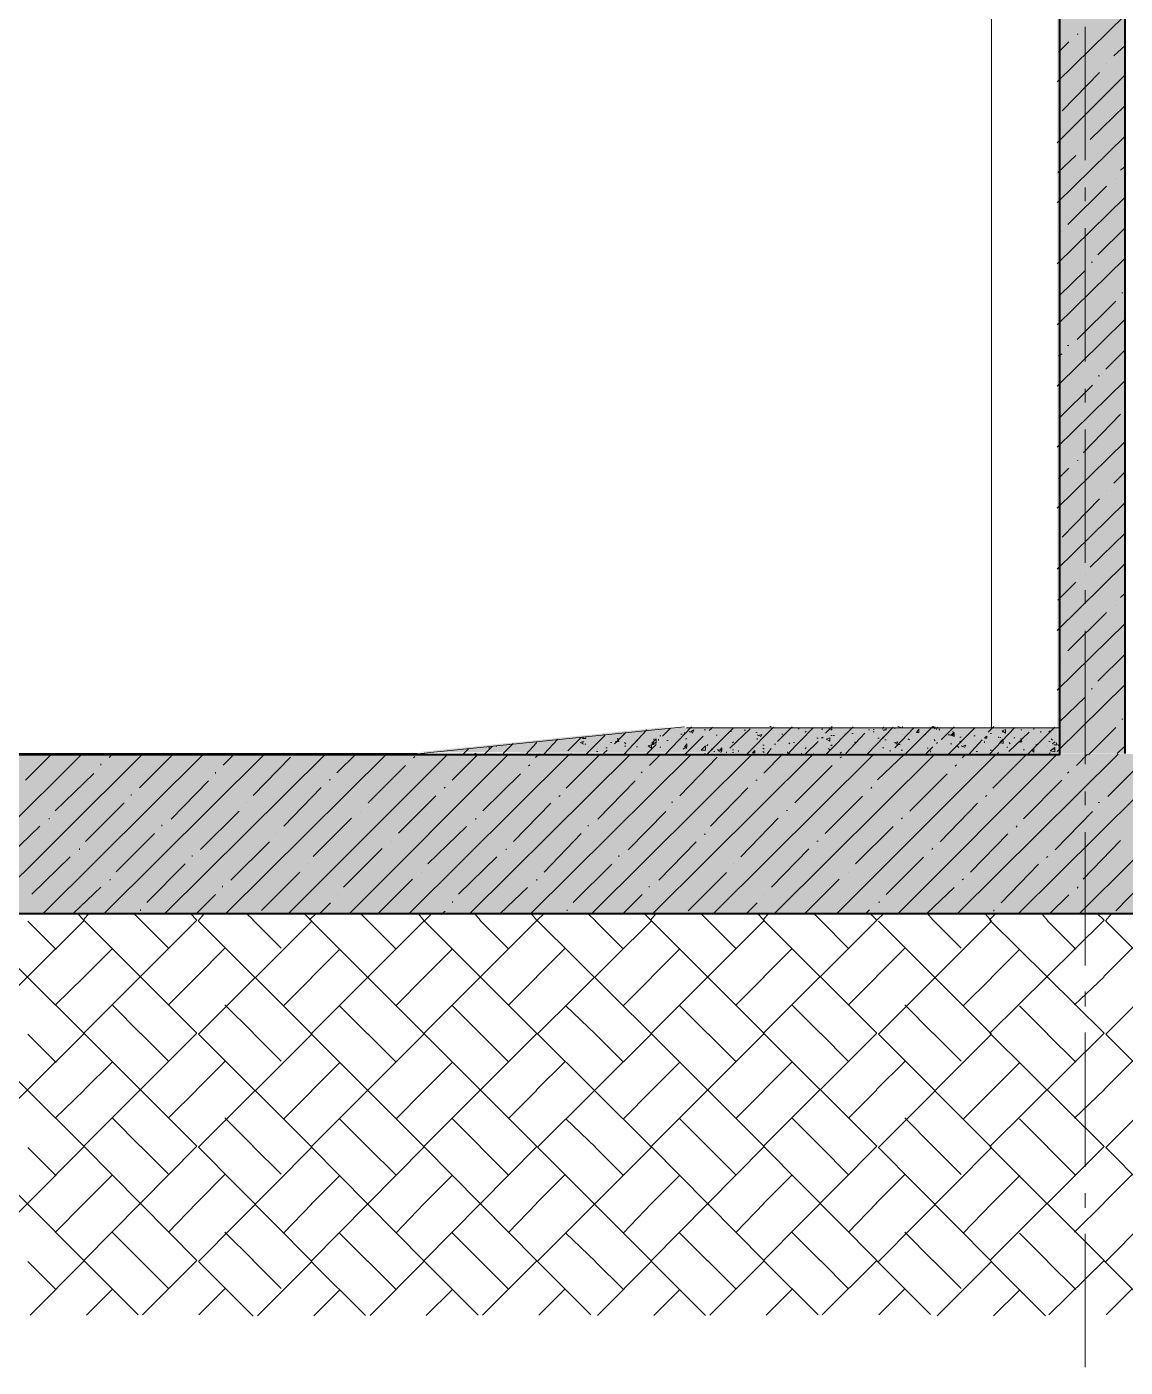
# Model space of a CAD drawing. Header units: millimetres. Extents: x -135211 to 49383, y -8033 to 228499.
# Drawn here: x -11709 to -7598, y 1046 to 6062 of the extents above; entities that cross this region are included whole.
import ezdxf

# ---------------------------------------------------------------- set-up
doc = ezdxf.new("R2010")
doc.units = ezdxf.units.MM
doc.layers.add('PDF _Геометрия', color=7, linetype='Continuous', true_color=0x1d1d1d)
doc.layers.add('PDF _Сплошная заливка', color=7, linetype='Continuous', true_color=0xffffff)

msp = doc.modelspace()

# ---------------------------------------------------------------- hatches: boundary and pattern name
at = {"layer": 'PDF _Сплошная заливка', "transparency": 33554559}
msp.add_hatch(color=256, dxfattribs=at).paths.add_polyline_path([(-9343.8, 3439.1), (-9500.4, 3423.4), (-9538.5, 3419.2), (-9750.1, 3398), (-9788.2, 3393.8), (-9999.9, 3372.6), (-10038, 3368.4), (-10239.9, 3348.2), (-10239.9, 3347.2), (-7853.7, 3343), (-7853.7, 3439.1)])
h = msp.add_hatch(color=256, dxfattribs=at)
h.paths.add_polyline_path([(-50950.6, 2746.2), (-50950.6, 3341.5), (-104045.4, 3341.5), (-104045.4, 2746.2)])
h.paths.add_polyline_path([(-26352.2, 3341.5), (-26352.2, 2746.2), (646.3, 2746.2), (646.3, 3341.5), (-4602.7, 3341.5), (-4602.7, 3279.5), (-4848.3, 3279.5), (-4848.3, 3341.5)])
h.paths.add_polyline_path([(-26398.8, 2746.2), (-26398.8, 3341.5), (-50899.8, 3341.5), (-50899.8, 2746.2)])

# ---------------------------------------------------------------- linework, layer by layer
at = {"layer": 'PDF _Геометрия', "color": 7, "lineweight": 9}
msp.add_lwpolyline([(-8098.6, 6472.8), (-8098.6, 3441.8)], close=True, dxfattribs=at)
at = {"layer": 'PDF _Геометрия', "color": 7, "lineweight": 40}
for points in [[(-7598.5, 3342.3), (-7598.5, 6474.8)], [(-26094.2, 6470.2), (-7844.2, 6470.2), (-7844.2, 3337.5), (-26094.2, 3337.5)], [(-26349.7, 2744.6), (649.1, 2744.6), (649.1, 3341.5), (149.8, 3341.5)]]:
    msp.add_lwpolyline(points, dxfattribs=at)
at = {"layer": 'PDF _Геометрия', "color": 7, "lineweight": 9}
for points in [[(-7598.5, 6174.2), (-7598.5, 6474.8), (-7598.5, 6174.2), (-7598.5, 5975.3), (-7598.5, 3443.9), (-7598.5, 3431.2), (-7598.5, 3342.3)], [(-7844.2, 5970.7), (-7844.2, 6169.6)], [(-7747.7, 5562.9), (-7747.7, 6062.4)], [(-7598.5, 5975.3), (-7598.5, 3443.9)], [(-7747.7, 5410.5), (-7747.7, 5461.3)], [(-7747.7, 4809.4), (-7747.7, 5308.9)], [(-7747.7, 4657), (-7747.7, 4707.8)], [(-7747.7, 4055.8), (-7747.7, 4555.4)], [(-7747.7, 3903.4), (-7747.7, 3954.2)], [(-7747.7, 3302.3), (-7747.7, 3801.8)], [(-9248, 3443.1), (-10247.3, 3341.5)], [(-10239.9, 3337.5), (-7844.2, 3337.5), (-7844.2, 3439.1), (-9240.9, 3439.1)], [(251.1, 3341.6), (640.3, 3341.6), (640.3, 2744.7), (-104032.8, 2744.7)], [(-11848.2, 3342.2), (-10248.3, 3342.2)], [(-7747.7, 3149.9), (-7747.7, 3200.7)], [(-7747.7, 2548.8), (-7747.7, 3048.3)], [(-7747.7, 2396.4), (-7747.7, 2451.5)], [(-7747.7, 1795.3), (-7747.7, 2299.1)], [(-7747.7, 1642.9), (-7747.7, 1697.9)], [(-7747.7, 1046), (-7747.7, 1545.5)]]:
    msp.add_lwpolyline(points, dxfattribs=at)
at = {"layer": 'PDF _Геометрия', "lineweight": 9}
for points in [[(-7852.8, 5856.7), (-7598.5, 6106.5)], [(-7778.6, 6035.2), (-7774, 6035.2)], [(-7847.5, 5968.1), (-7809.1, 6006.2)], [(-7640.9, 5954.2), (-7598.5, 5992.2)], [(-7668.7, 5923.5), (-7668.7, 5923.5)], [(-7852.8, 5628.2), (-7598.5, 5882.2)], [(-7834.4, 5748.1), (-7695, 5892)], [(-7729.5, 5640.9), (-7598.5, 5767.9)], [(-7852.8, 5403.8), (-7598.5, 5653.5)], [(-7850.5, 5517), (-7782.8, 5580.4)], [(-7747.7, 5607.1), (-7747.7, 5607.1)], [(-7615.5, 5526.5), (-7598.5, 5539.3)], [(-7633.6, 5492.9), (-7633.6, 5492.9)], [(-7852.8, 5175.2), (-7598.5, 5425)], [(-7812.7, 5322.4), (-7668.7, 5466.3)], [(-7835.4, 5295.5), (-7835.4, 5295.5)], [(-7700.2, 5209.1), (-7598.5, 5310.7)], [(-7852.8, 4946.7), (-7598.5, 5196.4)], [(-7725.9, 5181.3), (-7721.3, 5181.3)], [(-7844.6, 5056.7), (-7747.7, 5149.9)], [(-7611.1, 5067.2), (-7607.3, 5067.2)], [(-7777.7, 4891.7), (-7633.6, 5035.7)], [(-7852.8, 4718), (-7598.5, 4967.8)], [(-7813.7, 4869.9), (-7809.1, 4869.9)], [(-7848.5, 4829.9), (-7835.4, 4838.3)], [(-7670.2, 4781.5), (-7598.5, 4853.5)], [(-7852.8, 4489.5), (-7598.5, 4739.2)], [(-7843.7, 4599), (-7721.3, 4721.7)], [(-7698.9, 4755.7), (-7695, 4755.7)], [(-7755.5, 4468.6), (-7616, 4612.6)], [(-7852.8, 4260.9), (-7598.5, 4510.6)], [(-7778.6, 4439.1), (-7774, 4439.1)], [(-7847.5, 4372.1), (-7809.1, 4410.3)], [(-7640.9, 4354), (-7598.5, 4396.4)], [(-7668.7, 4327.6), (-7668.7, 4327.6)], [(-7852.8, 4032.3), (-7598.5, 4282)], [(-7834.4, 4152.1), (-7695, 4296)], [(-7729.5, 4040.7), (-7598.5, 4167.7)], [(-7852.8, 3803.7), (-7598.5, 4053.4)], [(-7850.5, 3916.8), (-7782.8, 3984.6)], [(-7747.7, 4011), (-7747.7, 4011)], [(-7615.5, 3926.5), (-7598.5, 3943.4)], [(-7812.7, 3726.5), (-7668.7, 3870.4)], [(-7633.6, 3896.9), (-7633.6, 3896.9)], [(-7852.8, 3579.4), (-7598.5, 3829.1)], [(-7700.2, 3613.2), (-7598.5, 3714.8)], [(-7835.4, 3699.6), (-7835.4, 3699.6)], [(-7852.8, 3350.7), (-7598.5, 3600.5)], [(-7725.9, 3585.4), (-7721.3, 3585.4)], [(-7844.6, 3460.7), (-7747.7, 3553.8)], [(-7611.1, 3471.2), (-7607.3, 3471.2)], [(-9550.9, 3412.2), (-9546.3, 3412.2)], [(-9546.3, 3412.2), (-9546.3, 3412.2)], [(-9509.9, 3379.1), (-9467.4, 3421.5)], [(-9472.7, 3341.9), (-9388.4, 3430.8)], [(-9330.3, 3407.8), (-9300.7, 3437.4)], [(-9319.1, 3340.9), (-9221.7, 3442.6)], [(-9265.6, 3435), (-9265.6, 3435)], [(-9261.3, 3415.4), (-9256.8, 3415.4)], [(-9248, 3417.7), (-9248, 3421.9)], [(-9230.1, 3425.6), (-9221.7, 3421.3)], [(-9225.9, 3423), (-9212.9, 3431.4), (-9217.5, 3418.7)], [(-9173.6, 3431.2), (-9169, 3431.2)], [(-9169, 3422.8), (-9169, 3422.8)], [(-9165.1, 3337.7), (-9063.8, 3439.3)], [(-9160.3, 3435.3), (-9160.3, 3435.3)], [(-9156.1, 3428.4), (-9151.5, 3432.7)], [(-9151.1, 3432.5), (-9142.7, 3440.9)], [(-9085.9, 3418.4), (-9081.3, 3418.4)], [(-9078.5, 3362.5), (-9002.3, 3434.5)], [(-9077.1, 3425), (-9072.5, 3425)], [(-9024.5, 3430.7), (-9019.9, 3430.7)], [(-9016, 3339.6), (-8914.6, 3441.2)], [(-8980.6, 3421.3), (-8976, 3421.3)], [(-8975.6, 3412.6), (-8967.2, 3408.4)], [(-8971.4, 3410), (-8958.5, 3414.2), (-8963, 3405.7)], [(-8927.9, 3443.8), (-8923.4, 3443.8)], [(-8899.3, 3387.2), (-8844.4, 3442.2)], [(-8884.1, 3415.1), (-8879.5, 3415.1)], [(-8863.2, 3339), (-8765.4, 3440.6)], [(-8822.7, 3435), (-8818.1, 3435)], [(-8796.3, 3422.4), (-8791.8, 3426.7)], [(-8791.8, 3413.9), (-8791.8, 3413.9)], [(-8734.9, 3433.9), (-8730.3, 3433.9)], [(-8720.5, 3418.7), (-8695.3, 3444.1)], [(-8717.9, 3340.9), (-8616.3, 3442.5)], [(-8699.8, 3430.7), (-8695.3, 3434.9)], [(-8647.2, 3415.2), (-8642.6, 3415.2)], [(-8644.3, 3342.4), (-8572.4, 3418.7)], [(-8633.8, 3427.7), (-8633.8, 3427.7)], [(-8620.9, 3417.1), (-8616.3, 3417.1)], [(-8564.3, 3340.3), (-8467.1, 3441.9)], [(-8559.5, 3431), (-8554.9, 3431)], [(-8541.9, 3432.4), (-8537.3, 3432.4)], [(-8541.9, 3423.9), (-8537.3, 3423.9)], [(-8506.8, 3434.2), (-8502.2, 3442.7)], [(-8502.2, 3427.4), (-8502.2, 3431.7)], [(-8501.9, 3431.5), (-8493.4, 3431.5), (-8493.4, 3440)], [(-8462.9, 3437.5), (-8458.4, 3437.5)], [(-8460.1, 3364.1), (-8388.2, 3440.3)], [(-8449.6, 3422.9), (-8449.6, 3422.9)], [(-8448.9, 3443.7), (-8432, 3439.4), (-8432, 3443.7)], [(-8445.4, 3441.3), (-8440.8, 3441.3)], [(-8432, 3414), (-8432, 3414)], [(-8419.9, 3342.2), (-8318, 3443.8)], [(-8396.9, 3413.3), (-8396.9, 3413.3)], [(-8348.9, 3414), (-8344.3, 3414)], [(-8335.5, 3422.3), (-8335.5, 3422.3)], [(-8317.6, 3443.6), (-8309.2, 3435.2)], [(-8313.8, 3441.1), (-8309.2, 3441.1)], [(-8305, 3432.5), (-8300.4, 3441)], [(-8296.2, 3434.8), (-8291.6, 3430.5)], [(-8285.8, 3395.6), (-8239, 3442.2)], [(-8261.3, 3339), (-8160, 3440.6)], [(-8261.1, 3412.9), (-8256.5, 3412.9)], [(-8255.9, 3412.6), (-8239, 3408.3), (-8243.6, 3425.2)], [(-8252, 3410.1), (-8239, 3422.8)], [(-8247.8, 3438.2), (-8247.8, 3438.2)], [(-8111.3, 3422.9), (-8089.8, 3444.1)], [(-8108.4, 3338.4), (-8010.9, 3440)], [(-8103.2, 3418.2), (-8098.6, 3418.2)], [(-8059.3, 3423.9), (-8054.7, 3423.9)], [(-8034.3, 3350.7), (-7958.2, 3422.6)], [(-7989.2, 3431), (-7984.6, 3431)], [(-7975.8, 3416.4), (-7975.8, 3416.4)], [(-7963.2, 3340.3), (-7861.7, 3441.9)], [(-7940.7, 3432.5), (-7940.7, 3436.8)], [(-7914.4, 3426), (-7914.4, 3421.8)], [(-7883.9, 3422.8), (-7879.3, 3427.1)], [(-7735.3, 3338.1), (-7633.6, 3439.7)], [(-10076.4, 3340.7), (-10055.2, 3361.8)], [(-9997, 3338.9), (-9967.5, 3368.5)], [(-9980.8, 3364.4), (-9976.3, 3364.4)], [(-9954.5, 3370.7), (-9949.9, 3370.7)], [(-9932.4, 3367.8), (-9932.4, 3367.8)], [(-9926.3, 3342.3), (-9888.5, 3380.3)], [(-9871, 3380), (-9871, 3380)], [(-9843.2, 3337.9), (-9800.8, 3384.5)], [(-9809.6, 3387.1), (-9809.6, 3387.1)], [(-9772.6, 3341.3), (-9721.8, 3396.3)], [(-9713, 3380.9), (-9713, 3380.9)], [(-9684.9, 3352.2), (-9634.1, 3403)], [(-9638.2, 3384.1), (-9625.3, 3388.3), (-9629.8, 3379.9)], [(-9633.6, 3381.7), (-9625.3, 3377.4)], [(-9629.8, 3398.6), (-9625.3, 3402.8)], [(-9629.4, 3398.4), (-9616.5, 3398.4), (-9616.5, 3402.6)], [(-9621.1, 3377.2), (-9616.5, 3377.2)], [(-9618.4, 3337.6), (-9546.3, 3409.6)], [(-9607.8, 3368.5), (-9607.8, 3368.5)], [(-9572.7, 3361.9), (-9572.7, 3361.9)], [(-9542.1, 3363.6), (-9537.6, 3363.6)], [(-9528.8, 3376.1), (-9528.8, 3376.1)], [(-9524.6, 3384.4), (-9520, 3384.4)], [(-9520, 3365), (-9520, 3365)], [(-9506.6, 3388.1), (-9493.7, 3388.1), (-9498.2, 3400.8)], [(-9502, 3385.6), (-9493.7, 3398.3)], [(-9471.9, 3383.4), (-9467.4, 3379.1)], [(-9471.9, 3370.6), (-9467.4, 3370.6)], [(-9428, 3388.4), (-9423.5, 3392.7)], [(-9428, 3367.3), (-9423.5, 3367.3)], [(-9391.3, 3338.6), (-9353.3, 3376.8)], [(-9362.1, 3398.1), (-9362.1, 3393.9)], [(-9357.9, 3383.5), (-9353.3, 3383.5)], [(-9344.5, 3391.8), (-9344.5, 3396)], [(-9340.3, 3408.5), (-9335.8, 3408.5)], [(-9340.3, 3366.2), (-9335.8, 3366.2)], [(-9314, 3391), (-9309.4, 3391)], [(-9252.6, 3358.4), (-9248, 3362.6)], [(-9245.5, 3340), (-9177.8, 3407.7)], [(-9243.8, 3398.1), (-9239.2, 3398.1)], [(-9243.8, 3362.5), (-9239.2, 3362.5)], [(-9164.8, 3371.8), (-9160.3, 3376)], [(-9129.7, 3410.9), (-9125.2, 3410.9)], [(-9068.3, 3382.5), (-9063.8, 3386.7)], [(-8976, 3395.8), (-8976, 3400.1)], [(-8954.3, 3374.2), (-8949.7, 3374.2)], [(-8954.3, 3363.2), (-8949.7, 3359)], [(-8914.6, 3375.9), (-8914.6, 3375.9)], [(-8910.4, 3377.5), (-8905.8, 3377.5)], [(-8884.1, 3406.6), (-8879.5, 3406.6)], [(-8857.8, 3383.1), (-8853.2, 3378.9)], [(-8840.2, 3384.5), (-8835.6, 3384.5)], [(-8796.3, 3360.7), (-8791.8, 3364.9)], [(-8794.5, 3341.1), (-8747.9, 3387.6)], [(-8752.5, 3400.4), (-8747.9, 3400.4)], [(-8734.9, 3400), (-8730.3, 3404.3), (-8730.3, 3400)], [(-8708.6, 3361.4), (-8704, 3357.1)], [(-8699.8, 3410.2), (-8695.3, 3410.2)], [(-8699.8, 3371.4), (-8695.3, 3375.7)], [(-8691.1, 3410.1), (-8686.5, 3410.1)], [(-8612.1, 3384.8), (-8607.5, 3384.8)], [(-8598.7, 3404.1), (-8598.7, 3404.1)], [(-8598.7, 3376.2), (-8598.7, 3376.2)], [(-8554.9, 3363.3), (-8554.9, 3363.3)], [(-8524.4, 3400.6), (-8519.8, 3400.6)], [(-8506.8, 3404.5), (-8502.2, 3400.3)], [(-8506.8, 3363.9), (-8502.2, 3363.9)], [(-8498, 3393.4), (-8493.4, 3393.4)], [(-8462.6, 3382.3), (-8449.6, 3386.5), (-8454.2, 3378)], [(-8458, 3379.9), (-8449.6, 3375.6)], [(-8445.4, 3376.1), (-8440.8, 3376.1)], [(-8410.3, 3398.3), (-8405.7, 3394.1)], [(-8343.2, 3342.2), (-8318, 3367.6)], [(-8340.1, 3363), (-8335.5, 3363)], [(-8326.7, 3390.7), (-8326.7, 3390.7)], [(-8313.8, 3394.6), (-8309.2, 3390.3)], [(-8305, 3379.9), (-8300.4, 3384.1)], [(-8287.5, 3396.6), (-8282.9, 3396.6)], [(-8252.4, 3378.9), (-8247.8, 3378.9)], [(-8226.1, 3369.9), (-8221.5, 3365.7)], [(-8217.3, 3403.6), (-8212.7, 3403.6)], [(-8217.3, 3388.4), (-8212.7, 3384.2)], [(-8212.3, 3371.9), (-8203.9, 3367.7)], [(-8208.2, 3369.3), (-8195.1, 3373.6), (-8199.7, 3365.1)], [(-8184.4, 3338.4), (-8133.7, 3393.5)], [(-8164.6, 3409.2), (-8160, 3409.2)], [(-8160, 3392.2), (-8160, 3392.2)], [(-8124.9, 3387.3), (-8124.9, 3383)], [(-8120.8, 3405.8), (-8116.2, 3405.8)], [(-8116.2, 3384.6), (-8116.2, 3384.6)], [(-8072.3, 3401.4), (-8072.3, 3405.6)], [(-8068.1, 3402.9), (-8063.5, 3402.9)], [(-8041.8, 3366.8), (-8037.2, 3366.8)], [(-8033, 3383.6), (-8028.4, 3379.3)], [(-8015.5, 3401.9), (-8010.9, 3401.9)], [(-7997.6, 3386.9), (-7984.6, 3386.9), (-7989.2, 3399.6)], [(-7993, 3384.4), (-7984.6, 3397.1)], [(-7967, 3396.8), (-7967, 3396.8)], [(-7931.9, 3377.3), (-7931.9, 3373.1)], [(-7927.7, 3377.2), (-7923.1, 3377.2)], [(-7888, 3370.5), (-7888, 3370.5)], [(-7883.9, 3387.2), (-7879.3, 3387.2)], [(-7875.1, 3397.3), (-7870.5, 3393.1)], [(-7870.2, 3378.4), (-7861.7, 3386.8)], [(-7866, 3375.7), (-7852.9, 3375.7), (-7856.8, 3384.2)], [(-7848.8, 3371.3), (-7844.2, 3379.8)], [(-7627.8, 3342.3), (-7598.5, 3371.9)], [(-12104, 2743.8), (-11502.9, 3340.7)], [(-11876.3, 2744.1), (-11274.8, 3341)], [(-11714.7, 3243.1), (-11617, 3340.6)], [(-11647.8, 2744.4), (-11046.7, 3341.2)], [(-11420, 2744.6), (-10818.6, 3341.5)], [(-11401.6, 3328.1), (-11388.9, 3340.8)], [(-11288, 3214.1), (-11160.8, 3341.1)], [(-11191.5, 2744.9), (-10590.4, 3341.8)], [(-10974.6, 3299.1), (-10932.6, 3341.4)], [(-10963.7, 2745.2), (-10362.3, 3342)], [(-10861.8, 3185.4), (-10722.1, 3329.3)], [(-10731.4, 2742.9), (-10134.2, 3339.8)], [(-10548.7, 3269.9), (-10476.4, 3341.9)], [(-10502.9, 2743.2), (-9906.1, 3340.1)], [(-10278.9, 2743.5), (-9677.9, 3340.4)], [(-10261.6, 3327.1), (-10257, 3331.4)], [(-10221.9, 3339.1), (-10221.9, 3343.4)], [(-10143, 3337.5), (-10143, 3341.7)], [(-10117.6, 3242.6), (-10020.1, 3340)], [(-10090.3, 3347.4), (-10090.3, 3347.4)], [(-10055.2, 3353.4), (-10055.2, 3353.4)], [(-10051.1, 2743.8), (-9449.8, 3340.6)], [(-10037.2, 3340.2), (-10028.9, 3344.4), (-10028.9, 3340.2)], [(-9822.6, 2744.1), (-9221.7, 3340.9)], [(-9804.9, 3327.5), (-9792, 3340.2)], [(-9792, 3344.5), (-9792, 3344.5)], [(-9704.3, 3357.9), (-9704.3, 3357.9)], [(-9690.6, 3213.6), (-9563.9, 3340.5)], [(-9673.7, 3342), (-9669.2, 3342)], [(-9594.8, 2744.4), (-8993.6, 3341.2)], [(-9577.2, 3350.9), (-9572.7, 3350.9)], [(-9550.5, 3342.4), (-9537.6, 3355.2)], [(-9378.3, 3298.5), (-9335.8, 3340.8)], [(-9366.3, 2744.6), (-8765.4, 3341.5)], [(-9335.8, 3346.8), (-9335.8, 3346.8)], [(-9265.3, 3184.8), (-9125.2, 3328.7)], [(-9173.6, 3341.6), (-9169, 3341.6)], [(-9147.3, 3360.5), (-9142.7, 3356.3)], [(-9138.5, 3350.1), (-9134, 3350.1)], [(-9138.5, 2744.9), (-8537.3, 3341.8)], [(-9124.8, 3358.2), (-9116.4, 3349.7)], [(-9120.6, 3355.5), (-9107.6, 3359.8), (-9112.2, 3347)], [(-9090.1, 3344.9), (-9090.1, 3349.2)], [(-9068.3, 3357.1), (-9063.8, 3357.1)], [(-9068.3, 3346.9), (-9063.8, 3346.9)], [(-9046.2, 3354.3), (-9046.2, 3350)], [(-8954.3, 3350.5), (-8949.7, 3346.3)], [(-8951.2, 3269.4), (-8879.5, 3341.3)], [(-8940.2, 3339.7), (-8923.4, 3360.9)], [(-8909.9, 2745.1), (-8309.2, 3342.1)], [(-8888.3, 3350), (-8888.3, 3350)], [(-8862, 3349.4), (-8862, 3345.2)], [(-8861.6, 3338.3), (-8853.2, 3342.5), (-8853.2, 3338.3)], [(-8809.3, 3344.1), (-8809.3, 3339.9)], [(-8765.4, 3343.2), (-8765.4, 3339)], [(-8678.3, 2743), (-8081.1, 3339.8)], [(-8664.7, 3343.5), (-8660.2, 3347.8)], [(-8664.7, 3326.6), (-8660.2, 3330.8)], [(-8525.1, 3244.6), (-8423.3, 3341.9)], [(-8480.5, 3353.2), (-8475.9, 3353.2)], [(-8449.7, 2743.2), (-7852.9, 3340.1)], [(-8436.6, 3354.8), (-8432, 3354.8)], [(-8326.7, 3352.7), (-8326.7, 3348.4)], [(-8225.8, 2743.5), (-7624.8, 3340.4)], [(-8208.2, 3327), (-8195.1, 3339.7)], [(-8155.9, 3349.7), (-8151.3, 3349.7)], [(-8103.2, 3354.7), (-8098.6, 3354.7)], [(-8093.8, 3213), (-7967, 3340)], [(-8076.9, 3342.1), (-8072.3, 3346.3)], [(-7998, 2743.8), (-7396.7, 3340.7)], [(-7980.4, 3357.1), (-7975.8, 3357.1)], [(-7883.9, 3338.2), (-7879.3, 3346.6)], [(-7866.3, 3359), (-7861.7, 3359)], [(-7781.2, 3297.9), (-7738.9, 3340.2)], [(-7769.4, 2744), (-7168.6, 3341)], [(-7663.7, 3181.6), (-7519.5, 3325.5)], [(-11603.2, 3128.1), (-11459.1, 3267.8)], [(-11432.8, 3299.4), (-11432.8, 3303.7)], [(-11002.8, 3268.3), (-11002.8, 3272.6)], [(-10431.6, 3158.6), (-10292.1, 3298.3)], [(-10002.2, 3127.6), (-9862.2, 3267.3)], [(-9831.6, 3296.1), (-9827.1, 3300.4)], [(-9410.5, 3270.3), (-9405.9, 3274.5)], [(-8835, 3158), (-8695.3, 3297.7)], [(-8404.8, 3127), (-8265.3, 3266.7)], [(-8234.8, 3295.6), (-8230.2, 3299.8)], [(-7813.7, 3269.7), (-7809.1, 3273.9)], [(-11168.6, 3097.1), (-11029.1, 3241)], [(-10747.9, 3071.2), (-10608, 3215.2)], [(-10577.4, 3244.1), (-10572.9, 3244.1)], [(-10147.5, 3213), (-10143, 3217.2)], [(-9572, 3096.5), (-9432.3, 3240.4)], [(-9150.5, 3070.6), (-9011.1, 3214.5)], [(-8980.6, 3243.5), (-8976, 3243.5)], [(-8550.7, 3212.4), (-8546.1, 3216.7)], [(-7979.2, 3098.4), (-7835.4, 3242.4)], [(-11318.7, 3185.3), (-11318.7, 3189.4)], [(-10317.7, 3044.4), (-10178.1, 3184.1)], [(-9717.6, 3182), (-9713, 3186.2)], [(-8721.1, 3043.9), (-8581.2, 3183.6)], [(-8120.8, 3181.5), (-8116.2, 3185.7)], [(-11489.3, 3013.9), (-11345, 3157.9)], [(-11059.1, 2982.9), (-10915.1, 3126.8)], [(-10888.8, 3158.4), (-10888.8, 3158.4)], [(-10458.8, 3127.4), (-10458.8, 3127.4)], [(-9887.5, 3013.4), (-9748.1, 3157.3)], [(-9458.1, 2982.3), (-9318.2, 3126.3)], [(-9296.4, 3160.3), (-9291.9, 3160.3)], [(-8866.5, 3129.3), (-8862, 3129.3)], [(-8290.9, 3012.8), (-8151.3, 3156.7)], [(-7860.7, 2981.9), (-7721.3, 3125.7)], [(-7698.9, 3159.8), (-7695, 3159.8)], [(-11804.8, 2930.9), (-11660.9, 3070.5)], [(-11625.8, 3096.9), (-11625.8, 3101.2)], [(-11204.6, 3071.1), (-11204.6, 3075.3)], [(-10637.7, 2957.1), (-10493.9, 3101)], [(-10208.3, 2930.3), (-10064, 3069.9)], [(-10028.9, 3096.4), (-10028.9, 3100.6)], [(-9607.8, 3070.5), (-9607.8, 3074.7)], [(-9036.6, 2956.5), (-8897.1, 3100.4)], [(-8607.2, 2929.7), (-8467.1, 3069.3)], [(-8436.6, 3098.3), (-8432, 3102.5)], [(-8006.7, 3067.3), (-8002.1, 3071.5)], [(-11374.6, 2899.8), (-11230.9, 3043.7)], [(-10945.2, 2868.7), (-10801, 3012.7)], [(-10774.7, 3044.3), (-10774.7, 3044.3)], [(-10344.8, 3013.3), (-10344.8, 3013.3)], [(-9773.6, 2899.2), (-9634.1, 3043.2)], [(-9344.1, 2868.2), (-9204.1, 3012.1)], [(-9173.6, 3041.1), (-9169, 3041.1)], [(-8752.5, 3015.2), (-8747.9, 3015.2)], [(-8177, 2898.6), (-8037.2, 3042.6)], [(-7755.5, 2872.8), (-7616, 3016.7)], [(-11511.7, 2982.8), (-11511.7, 2986.9)], [(-11090.6, 2956.9), (-11090.6, 2961.1)], [(-10523.8, 2842.9), (-10379.9, 2986.9)], [(-9914.8, 2982.1), (-9914.8, 2986.4)], [(-9493.7, 2956.4), (-9493.7, 2960.6)], [(-8922.7, 2842.3), (-8783, 2986.2)], [(-8322.6, 2984.1), (-8318, 2988.4)], [(-11690.9, 2816.6), (-11546.8, 2956.4)], [(-11260.7, 2785.6), (-11116.9, 2929.6)], [(-10660.6, 2930.1), (-10660.6, 2930.1)], [(-10093.6, 2816.1), (-9949.9, 2955.8)], [(-9664.2, 2785.1), (-9520, 2929)], [(-9063.8, 2929.6), (-9063.8, 2929.6)], [(-8492.5, 2815.6), (-8353.1, 2955.2)], [(-8063, 2784.5), (-7923.1, 2928.4)], [(-7892.6, 2953.2), (-7888, 2957.4)], [(-11397.7, 2868.5), (-11397.7, 2872.8)], [(-10830.5, 2754.6), (-10687, 2898.5)], [(-10392.5, 2745.7), (-10265.8, 2872.7)], [(-10230.7, 2899), (-10230.7, 2899)], [(-9800.8, 2868.1), (-9800.8, 2872.3)], [(-9234, 2754), (-9090.1, 2897.9)], [(-8795.8, 2745.1), (-8668.9, 2872.1)], [(-8633.8, 2898.5), (-8633.8, 2898.5)], [(-8208.5, 2870), (-8203.9, 2874.2)], [(-7632.8, 2753.5), (-7493.2, 2897.4)], [(-11534.4, 2744.8), (-11432.8, 2842.3)], [(-11074.8, 2743.4), (-11002.8, 2815.4)], [(-10976.5, 2842.8), (-10976.5, 2847)], [(-10546.6, 2816), (-10546.6, 2816)], [(-9937.3, 2744.3), (-9835.9, 2841.6)], [(-9478.1, 2742.9), (-9405.9, 2814.8)], [(-9379.6, 2842.2), (-9379.6, 2846.4)], [(-8949.7, 2815.4), (-8949.7, 2815.4)], [(-8341, 2743.7), (-8239, 2841.1)], [(-7881.4, 2742.3), (-7809.1, 2814.3)], [(-7778.6, 2839), (-7774, 2843.2)], [(-10615, 2742), (-10572.9, 2784.4)], [(-10116.6, 2784.9), (-10116.6, 2789.1)], [(-9018.7, 2741.5), (-8976, 2783.8)], [(-8519.8, 2784.4), (-8519.8, 2788.6)], [(-11283.6, 2754.4), (-11283.6, 2758.6)], [(-10159.6, 2740.6), (-10143, 2753.3)], [(-9686.7, 2753.9), (-9686.7, 2758.1)], [(-8567.9, 2745.3), (-8554.9, 2758)], [(-8089.8, 2753.3), (-8089.8, 2757.6)]]:
    msp.add_lwpolyline(points, dxfattribs=at)
for points in [[(-8370.6, 3433.9), (-8370.6, 3421.2), (-8379, 3421.2)], [(-8239, 3418.6), (-8239, 3405.8), (-8247.4, 3410.1)], [(-8046, 3432.2), (-8046, 3419.5), (-8059, 3428)], [(-9370.9, 3375.4), (-9370.9, 3362.7), (-9383.8, 3371.1)], [(-9362.1, 3385.4), (-9362.1, 3376.9), (-9370.4, 3376.9)], [(-9353.3, 3381), (-9370, 3381), (-9353.3, 3397.9)], [(-9239.2, 3379.4), (-9239.2, 3366.7), (-9247.6, 3366.7)], [(-9169, 3355), (-9185.8, 3355), (-9169, 3371.9)], [(-9107.6, 3364), (-9107.6, 3351.3), (-9116, 3355.5)], [(-8704, 3401.2), (-8704, 3388.5), (-8717, 3397)], [(-8116.2, 3408.2), (-8116.2, 3399.8), (-8124.6, 3399.8)], [(-8054.7, 3379.9), (-8067.8, 3384.1), (-8054.7, 3396.8)], [(-7861.7, 3348.8), (-7878.6, 3353), (-7861.7, 3365.7)], [(-8984.8, 3353.7), (-8984.8, 3345.3), (-8993.2, 3345.3)], [(-8853.2, 3342.5), (-8853.2, 3338.3)], [(-7940.7, 3360.6), (-7940.7, 3347.9), (-7949.1, 3356.4)]]:
    msp.add_lwpolyline(points, close=True, dxfattribs=at)
at = {"layer": 'PDF _Геометрия', "color": 28, "lineweight": 9, "true_color": 0x0e0e0e}
for points in [[(-11922, 1444), (-11494.2, 1871.6), (-11922, 2294.9), (-11494.2, 2718.2), (-11519.6, 2743.6)], [(-11697.3, 1240.8), (-11494.2, 1444), (-11922, 1871.6), (-11494.2, 2294.9), (-11922, 2718.2)], [(-11599.5, 2609.5), (-11705.4, 2715.3)], [(-11497.5, 2720.4), (-11476.6, 2745.8)], [(-11496.4, 1445.3), (-11073, 1872.8), (-11496.4, 2296.2), (-11073, 2719.5), (-11098.5, 2744.9)], [(-11276.1, 1242.2), (-11073, 1445.3), (-11496.4, 1872.8), (-11073, 2296.2), (-11496.4, 2719.5)], [(-11494.2, 2718.2), (-11494.2, 2718.2)], [(-11494.2, 2718.2), (-11494.2, 2718.2)], [(-11283.6, 2718.8), (-11309, 2744.3)], [(-11178.3, 2613.4), (-11283.9, 2719.2)], [(-11073, 2719.5), (-11073, 2719.5)], [(-11073, 2719.5), (-11073, 2719.5)], [(-11067.7, 2716.4), (-11046.7, 2741.8)], [(-11066.4, 1441.3), (-10643.1, 1868.9), (-11066.4, 2292.2), (-10643.1, 2715.5), (-10668.7, 2741)], [(-10846.1, 1238.1), (-10643.1, 1441.3), (-11066.4, 1868.9), (-10643.1, 2292.2), (-11066.4, 2715.5)], [(-10862.4, 2720.2), (-10888, 2745.5)], [(-10757.1, 2614.6), (-10863.1, 2720.5)], [(-10651.1, 2720.2), (-10625.5, 2745.7)], [(-10645.2, 1442.7), (-10221.9, 1870.2), (-10645.2, 2293.5), (-10221.9, 2716.9), (-10243.1, 2742.2)], [(-10424.9, 1239.4), (-10221.9, 1442.7), (-10645.2, 1870.2), (-10221.9, 2293.5), (-10645.2, 2716.9)], [(-10643.1, 2715.5), (-10643.1, 2715.5)], [(-10643.1, 2715.5), (-10643.1, 2715.5)], [(-10432.5, 2716.2), (-10458.1, 2741.6)], [(-10327.2, 2610.7), (-10432.8, 2716.5)], [(-10224, 1444), (-9800.8, 1871.5), (-10224, 2294.8), (-9800.8, 2718.1), (-9822, 2743.5)], [(-10003.7, 1240.7), (-9800.8, 1444), (-10224, 1871.5), (-9800.8, 2294.8), (-10224, 2718.1)], [(-10221.9, 2716.9), (-10221.9, 2716.9)], [(-10221.9, 2716.9), (-10221.9, 2716.9)], [(-10221.3, 2716.3), (-10195.6, 2741.7)], [(-10011.4, 2717.5), (-10032.5, 2742.9)], [(-9906.1, 2612), (-10012, 2717.8)], [(-9800.8, 2718.1), (-9800.8, 2718.1)], [(-9800.8, 2718.1), (-9800.8, 2718.1)], [(-9800.2, 2717.6), (-9774.5, 2743)], [(-9798.6, 1442.5), (-9370.9, 1870), (-9798.6, 2293.4), (-9370.9, 2716.7), (-9395.9, 2742.1)], [(-9573.7, 1239.3), (-9370.9, 1442.5), (-9798.6, 1870), (-9370.9, 2293.4), (-9798.6, 2716.7)], [(-9581.4, 2716.1), (-9606.5, 2741.5)], [(-9476.1, 2610.6), (-9581.7, 2716.4)], [(-9374.6, 2718.8), (-9353.3, 2744.3)], [(-9372.8, 1443.8), (-8949.7, 1871.4), (-9372.8, 2294.7), (-8949.7, 2718), (-8974.9, 2743.4)], [(-9153.2, 1240.6), (-8949.7, 1443.8), (-9372.8, 1871.4), (-8949.7, 2294.7), (-9372.8, 2718)], [(-9370.9, 2716.7), (-9370.9, 2716.7)], [(-9370.9, 2716.7), (-9370.9, 2716.7)], [(-9160.3, 2717.4), (-9185.4, 2742.7)], [(-9055, 2611.9), (-9160.9, 2717.7)], [(-8953.5, 2720.1), (-8932.1, 2745.5)], [(-8951.5, 1445.1), (-8528.5, 1872.6), (-8951.5, 2296), (-8528.5, 2719.3), (-8553.8, 2744.7)], [(-8732, 1241.9), (-8528.5, 1445.1), (-8951.5, 1872.6), (-8528.5, 2296), (-8951.5, 2719.3)], [(-8949.7, 2718), (-8949.7, 2718)], [(-8949.7, 2718), (-8949.7, 2718)], [(-8739.1, 2718.6), (-8764.3, 2744.1)], [(-8633.8, 2613.2), (-8739.3, 2719)], [(-8528.5, 2719.3), (-8528.5, 2719.3)], [(-8528.5, 2719.3), (-8528.5, 2719.3)], [(-8527.5, 2718.7), (-8502.2, 2744.2)], [(-8522.3, 1441.1), (-8098.6, 1868.7), (-8522.3, 2292.1), (-8098.6, 2715.4), (-8120.1, 2740.8)], [(-8302, 1238), (-8098.6, 1441.1), (-8522.3, 1868.7), (-8098.6, 2292.1), (-8522.3, 2715.4)], [(-8318, 2720), (-8339.4, 2745.3)], [(-8212.7, 2614.4), (-8318.5, 2720.2)], [(-8106.4, 2720), (-8081.1, 2745.4)], [(-8104.9, 1445), (-7677.5, 1872.5), (-8104.9, 2295.9), (-7677.5, 2719.2), (-7702.9, 2744.6)], [(-7884.6, 1241.8), (-7677.5, 1445), (-8104.9, 1872.5), (-7677.5, 2295.9), (-8104.9, 2719.2)], [(-8098.6, 2715.4), (-8098.6, 2715.4)], [(-8098.6, 2715.4), (-8098.6, 2715.4)], [(-7888, 2716), (-7909.6, 2741.4)], [(-7782.8, 2610.6), (-7888.9, 2716.4)], [(-7677.5, 2719.2), (-7677.5, 2719.2)], [(-7677.5, 2719.2), (-7677.5, 2719.2)], [(-7671.9, 2716.1), (-7651.1, 2741.6)], [(-7671, 1441.1), (-7247.5, 1868.7), (-7671, 2292), (-7247.5, 2715.3), (-7273, 2740.7)], [(-7450.8, 1237.9), (-7247.5, 1441.1), (-7671, 1868.7), (-7247.5, 2292), (-7671, 2715.3)], [(-11495, 2506.8), (-11388.9, 2612.7)], [(-11073.5, 2508.1), (-10967.7, 2614)], [(-10643.9, 2504.2), (-10537.8, 2610)], [(-10222.4, 2505.5), (-10116.6, 2611.4)], [(-9801.6, 2506.8), (-9695.5, 2612.6)], [(-9371.3, 2505.4), (-9265.6, 2611.2)], [(-8950.5, 2506.7), (-8844.4, 2612.5)], [(-8528.9, 2507.9), (-8423.3, 2613.8)], [(-8099.3, 2504), (-7993.3, 2609.9)], [(-7677.8, 2507.8), (-7572.2, 2613.7)], [(-11603.9, 2400.7), (-11494.2, 2506.6)], [(-11178.7, 2402), (-11073, 2507.9)], [(-10749.1, 2398.1), (-10643.1, 2503.9)], [(-10327.6, 2399.4), (-10221.9, 2505.2)], [(-9906.8, 2400.6), (-9800.8, 2506.5)], [(-9476.5, 2399.2), (-9370.9, 2505)], [(-9055.7, 2400.5), (-8949.7, 2506.4)], [(-8634.1, 2401.8), (-8528.5, 2507.7)], [(-8204.5, 2397.9), (-8098.6, 2503.7)], [(-7787.6, 2401.7), (-7677.5, 2507.5)], [(-11283.6, 2295.5), (-11389.1, 2401.4)], [(-10862.4, 2296.8), (-10968.3, 2402.7)], [(-10432.5, 2292.8), (-10538.7, 2398.7)], [(-10011.4, 2294.2), (-10117.2, 2400)], [(-9581.4, 2292.8), (-9691.4, 2398.6)], [(-9160.3, 2294), (-9266.1, 2399.9)], [(-8739.1, 2295.4), (-8845.3, 2401.2)], [(-8318, 2296.6), (-8423.7, 2402.4)], [(-7888, 2292.7), (-7994.1, 2398.5)], [(-11599.5, 2186.1), (-11705.4, 2292)], [(-11494.2, 2294.9), (-11494.2, 2294.9)], [(-11494.2, 2294.9), (-11494.2, 2294.9)], [(-11178.3, 2190.1), (-11283.9, 2295.9)], [(-11073, 2296.2), (-11073, 2296.2)], [(-11073, 2296.2), (-11073, 2296.2)], [(-10757.1, 2191.4), (-10863.1, 2297.2)], [(-10643.1, 2292.2), (-10643.1, 2292.2)], [(-10643.1, 2292.2), (-10643.1, 2292.2)], [(-10327.2, 2187.4), (-10432.8, 2293.2)], [(-10221.9, 2293.5), (-10221.9, 2293.5)], [(-10221.9, 2293.5), (-10221.9, 2293.5)], [(-9906.1, 2188.6), (-10012, 2294.5)], [(-9800.8, 2294.8), (-9800.8, 2294.8)], [(-9800.8, 2294.8), (-9800.8, 2294.8)], [(-9476.1, 2187.3), (-9581.7, 2293.1)], [(-9370.9, 2293.4), (-9370.9, 2293.4)], [(-9370.9, 2293.4), (-9370.9, 2293.4)], [(-9055, 2188.6), (-9160.9, 2294.4)], [(-8949.7, 2294.7), (-8949.7, 2294.7)], [(-8949.7, 2294.7), (-8949.7, 2294.7)], [(-8633.8, 2189.9), (-8739.3, 2295.6)], [(-8528.5, 2296), (-8528.5, 2296)], [(-8528.5, 2296), (-8528.5, 2296)], [(-8212.7, 2191.1), (-8318.5, 2296.9)], [(-8098.6, 2292.1), (-8098.6, 2292.1)], [(-8098.6, 2292.1), (-8098.6, 2292.1)], [(-7782.8, 2187.2), (-7888.9, 2293)], [(-7677.5, 2295.9), (-7677.5, 2295.9)], [(-7677.5, 2295.9), (-7677.5, 2295.9)], [(-11495, 2083.5), (-11388.9, 2189.4)], [(-11073.5, 2084.9), (-10967.7, 2190.7)], [(-10643.9, 2080.9), (-10537.8, 2186.7)], [(-10222.4, 2082.1), (-10116.6, 2188)], [(-9801.6, 2083.5), (-9695.5, 2189.3)], [(-9371.3, 2082.1), (-9265.6, 2187.9)], [(-8950.5, 2083.3), (-8844.4, 2189.2)], [(-8528.9, 2084.7), (-8423.3, 2190.5)], [(-8099.3, 2080.7), (-7993.3, 2186.5)], [(-7677.8, 2084.5), (-7572.2, 2190.4)], [(-11603.9, 1977.4), (-11494.2, 2083.2)], [(-11178.7, 1978.7), (-11073, 2084.5)], [(-10749.1, 1974.7), (-10643.1, 2080.5)], [(-10327.6, 1976), (-10221.9, 2081.9)], [(-9906.8, 1977.3), (-9800.8, 2083.2)], [(-9476.5, 1975.9), (-9370.9, 2081.7)], [(-9055.7, 1977.2), (-8949.7, 2083.1)], [(-8634.1, 1978.5), (-8528.5, 2084.3)], [(-8204.5, 1974.6), (-8098.6, 2080.4)], [(-7787.6, 1978.3), (-7677.5, 2084.2)], [(-11283.6, 1872.3), (-11389.1, 1978)], [(-10862.4, 1873.5), (-10968.3, 1979.4)], [(-10432.5, 1869.5), (-10538.7, 1975.4)], [(-10011.4, 1870.9), (-10117.2, 1976.7)], [(-9581.4, 1869.4), (-9691.4, 1975.3)], [(-9160.3, 1870.8), (-9266.1, 1976.5)], [(-8739.1, 1872), (-8845.3, 1977.9)], [(-8318, 1873.3), (-8423.7, 1979.1)], [(-7888, 1869.4), (-7994.1, 1975.2)], [(-11599.5, 1762.8), (-11705.4, 1868.7)], [(-11494.2, 1871.6), (-11494.2, 1871.6)], [(-11494.2, 1871.6), (-11494.2, 1871.6)], [(-11178.3, 1766.7), (-11283.9, 1872.6)], [(-11073, 1872.8), (-11073, 1872.8)], [(-11073, 1872.8), (-11073, 1872.8)], [(-10757.1, 1768.1), (-10863.1, 1873.8)], [(-10643.1, 1868.9), (-10643.1, 1868.9)], [(-10643.1, 1868.9), (-10643.1, 1868.9)], [(-10327.2, 1764.1), (-10432.8, 1869.8)], [(-10221.9, 1870.2), (-10221.9, 1870.2)], [(-10221.9, 1870.2), (-10221.9, 1870.2)], [(-9906.1, 1765.3), (-10012, 1871.2)], [(-9800.8, 1871.5), (-9800.8, 1871.5)], [(-9800.8, 1871.5), (-9800.8, 1871.5)], [(-9476.1, 1763.9), (-9581.7, 1869.7)], [(-9370.9, 1870), (-9370.9, 1870)], [(-9370.9, 1870), (-9370.9, 1870)], [(-9055, 1765.2), (-9160.9, 1871.1)], [(-8949.7, 1871.4), (-8949.7, 1871.4)], [(-8949.7, 1871.4), (-8949.7, 1871.4)], [(-8633.8, 1766.5), (-8739.3, 1872.3)], [(-8528.5, 1872.6), (-8528.5, 1872.6)], [(-8528.5, 1872.6), (-8528.5, 1872.6)], [(-8212.7, 1767.8), (-8318.5, 1873.6)], [(-8098.6, 1868.7), (-8098.6, 1868.7)], [(-8098.6, 1868.7), (-8098.6, 1868.7)], [(-7782.8, 1763.9), (-7888.9, 1869.7)], [(-7677.5, 1872.5), (-7677.5, 1872.5)], [(-7677.5, 1872.5), (-7677.5, 1872.5)], [(-11495, 1660.2), (-11388.9, 1766.1)], [(-11073.5, 1661.5), (-10967.7, 1767.3)], [(-10643.9, 1657.6), (-10537.8, 1763.4)], [(-10222.4, 1658.9), (-10116.6, 1764.7)], [(-9801.6, 1660.1), (-9695.5, 1766)], [(-9371.3, 1658.7), (-9265.6, 1764.5)], [(-8950.5, 1660), (-8844.4, 1765.9)], [(-8528.9, 1661.3), (-8423.3, 1767.1)], [(-8099.3, 1657.4), (-7993.3, 1763.2)], [(-7677.8, 1661.2), (-7572.2, 1767.1)], [(-11603.9, 1549.8), (-11494.2, 1659.9)], [(-11178.7, 1551.2), (-11073, 1661.2)], [(-10749.1, 1547.1), (-10643.1, 1657.2)], [(-10327.6, 1548.4), (-10221.9, 1658.5)], [(-9906.8, 1549.8), (-9800.8, 1659.8)], [(-9476.5, 1548.4), (-9370.9, 1658.4)], [(-9055.7, 1549.7), (-8949.7, 1659.8)], [(-8634.1, 1550.9), (-8528.5, 1661)], [(-8204.5, 1547), (-8098.6, 1657.1)], [(-7787.6, 1550.8), (-7677.5, 1660.9)], [(-11283.6, 1444.7), (-11389.1, 1550.5)], [(-10862.4, 1446), (-10968.3, 1551.8)], [(-10432.5, 1442), (-10538.7, 1547.8)], [(-10011.4, 1443.3), (-10117.2, 1549.1)], [(-9581.4, 1441.9), (-9691.4, 1547.7)], [(-9160.3, 1443.1), (-9266.1, 1549)], [(-8739.1, 1444.5), (-8845.3, 1550.3)], [(-8318, 1445.8), (-8423.7, 1551.6)], [(-7888, 1441.8), (-7994.1, 1547.7)], [(-11599.5, 1335.3), (-11705.4, 1441.3)], [(-11292.4, 1241.6), (-11495.8, 1444.8)], [(-11494.2, 1444), (-11494.2, 1444)], [(-11494.2, 1444), (-11494.2, 1444)], [(-11178.3, 1339.2), (-11283.9, 1445)], [(-11073, 1445.3), (-11073, 1445.3)], [(-11073, 1445.3), (-11073, 1445.3)], [(-10862.4, 1237.6), (-11065.8, 1440.8)], [(-10757.1, 1340.5), (-10863.1, 1446.3)], [(-10441.3, 1238.9), (-10644.6, 1442.1)], [(-10643.1, 1441.3), (-10643.1, 1441.3)], [(-10643.1, 1441.3), (-10643.1, 1441.3)], [(-10327.2, 1336.5), (-10432.8, 1442.3)], [(-10020.1, 1240.3), (-10223.4, 1443.5)], [(-10221.9, 1442.7), (-10221.9, 1442.7)], [(-10221.9, 1442.7), (-10221.9, 1442.7)], [(-9906.1, 1337.8), (-10012, 1443.6)], [(-9599, 1241.6), (-9802.2, 1444.8)], [(-9800.8, 1444), (-9800.8, 1444)], [(-9800.8, 1444), (-9800.8, 1444)], [(-9476.1, 1336.3), (-9581.7, 1442.1)], [(-9169, 1240.1), (-9372.2, 1443.3)], [(-9370.9, 1442.5), (-9370.9, 1442.5)], [(-9370.9, 1442.5), (-9370.9, 1442.5)], [(-9055, 1337.7), (-9160.9, 1443.5)], [(-8747.9, 1241.4), (-8951, 1444.6)], [(-8949.7, 1443.8), (-8949.7, 1443.8)], [(-8949.7, 1443.8), (-8949.7, 1443.8)], [(-8633.8, 1338.9), (-8739.3, 1444.8)], [(-8326.7, 1242.8), (-8529.8, 1446)], [(-8528.5, 1445.1), (-8528.5, 1445.1)], [(-8528.5, 1445.1), (-8528.5, 1445.1)], [(-8212.7, 1340.2), (-8318.5, 1446.1)], [(-7896.8, 1238.8), (-8099.8, 1442)], [(-8098.6, 1441.1), (-8098.6, 1441.1)], [(-8098.6, 1441.1), (-8098.6, 1441.1)], [(-7782.8, 1336.3), (-7888.9, 1442.1)], [(-7475.7, 1242.6), (-7678.5, 1445.8)], [(-7677.5, 1445), (-7677.5, 1445)], [(-7677.5, 1445), (-7677.5, 1445)], [(-11486, 1241.1), (-11388.9, 1338.5)], [(-11065.2, 1242.5), (-10967.7, 1339.8)], [(-10634.9, 1238.4), (-10537.8, 1335.8)], [(-10214.1, 1239.8), (-10116.6, 1337.1)], [(-9792.5, 1241.1), (-9695.5, 1338.5)], [(-9362.9, 1239.7), (-9265.6, 1337)], [(-8942.1, 1240.9), (-8844.4, 1338.3)], [(-8520.5, 1242.3), (-8423.3, 1339.6)], [(-8090.9, 1238.3), (-7993.3, 1335.6)], [(-7669.3, 1242.1), (-7572.2, 1339.5)]]:
    msp.add_lwpolyline(points, dxfattribs=at)
at = {"layer": 'PDF _Сплошная заливка', "lineweight": 9, "transparency": 33554559}
msp.add_solid([(-7852.8, 6474.8), (-7598.5, 6474.8), (-7852.8, 3342.3), (-7598.5, 3342.3)], dxfattribs=at)

doc.saveas('drawing.dxf')
